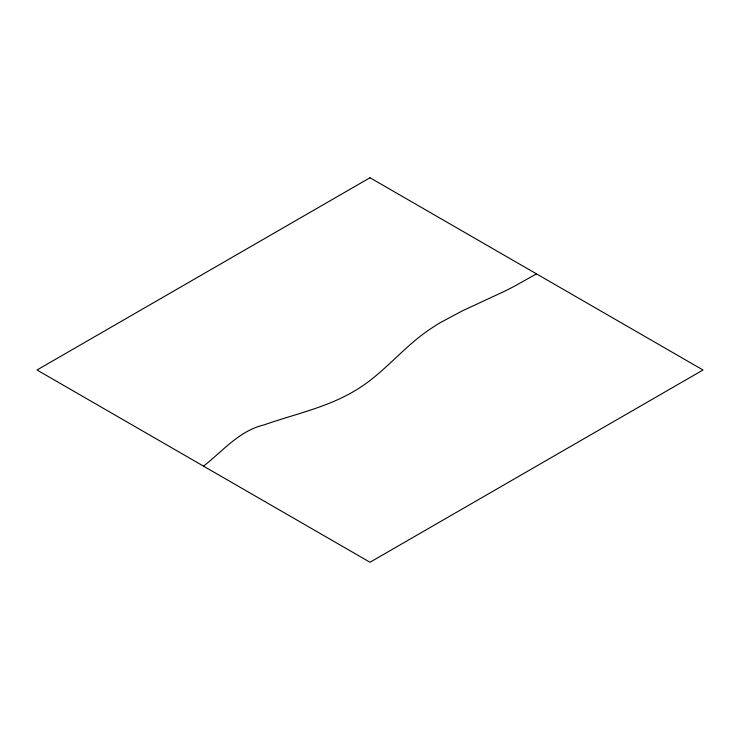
<?xml version="1.0" encoding="UTF-8"?>
<svg xmlns="http://www.w3.org/2000/svg" width="740" height="740" viewBox="0 0 740 740"><rect width="100%" height="100%" fill="white"/><g stroke="black" fill="none" stroke-linecap="round" stroke-linejoin="round"><path stroke-width="1.11" d="M203.5 466.126C222.777 451.215 238.928 430.893 263.94 424.917C291.162 415.353 319.689 409.109 345.534 395.928A167.277 96.579 0 0 0 356.125 390.026C383.903 373.386 403.578 346.598 430.55 328.856A231.62 133.727 0 0 1 440.439 322.548L462.075 311.004L504.356 291.357A415.408 239.834 0 0 0 515.373 285.705L536.5 273.874M370 177.748L37 370L370 562.252L703 370L370 177.748"/></g></svg>
